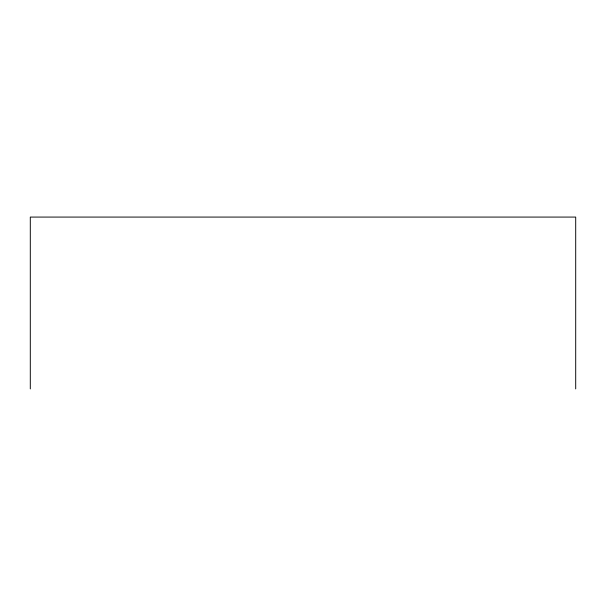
<?xml version="1.0" encoding="UTF-8"?>
<svg xmlns="http://www.w3.org/2000/svg" width="606" height="606" viewBox="0 0 606 606"><rect width="100%" height="100%" fill="white"/><g stroke="black" fill="none" stroke-linecap="round" stroke-linejoin="round"><path stroke-width="0.91" d="M575.7 388.923L575.7 217.077L30.3 217.077L30.3 388.923"/></g></svg>
